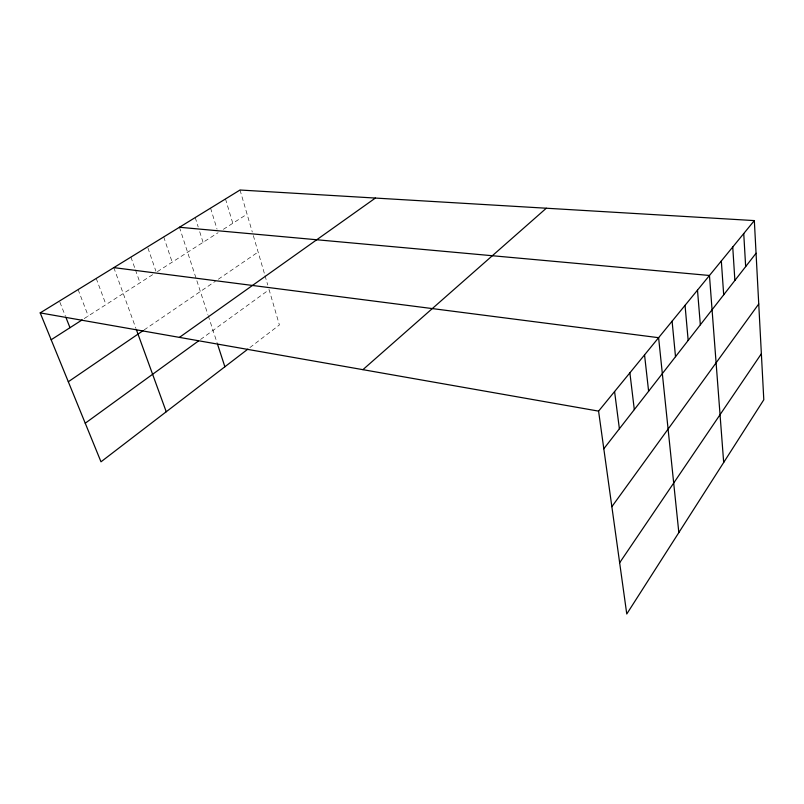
<?xml version="1.0" encoding="UTF-8"?>
<svg xmlns="http://www.w3.org/2000/svg" width="804" height="804" viewBox="0 0 804 804"><rect width="100%" height="100%" fill="white"/><g stroke="black" fill="none" stroke-linecap="round" stroke-linejoin="round"><path stroke-width="0.6" stroke-dasharray="4.02 3.01" d="M249.873 347.599L279.39 324.947L269.109 289.681L198.518 340.946M144.087 329.962L215.382 281.239M218.306 279.239L258.124 252.024M84.199 318.575L153.252 274.295M157.363 271.651L218.125 232.688M223.361 229.331L247.059 214.135M59.888 302.214L65.395 316.113M78.099 289.581L88.259 315.972M96.219 278.445L105.997 304.595M113.816 267.621L135.976 328.545M130.921 257.099L135.052 268.777M135.464 269.943L140.007 282.787M147.946 248.034L155.906 271.179M163.725 236.929L172.167 262.164M179.453 227.261L207.874 314.535M208.236 315.671L217.14 343.017M195.221 217.562L198.216 226.999M199.704 231.723L203.07 242.346M210.568 208.125L217.05 229.18M225.492 198.95L232.788 223.291M240.024 190.015L252.295 232.054M253.33 235.592L264.687 274.526M265.018 275.692L267.742 285.018"/><path stroke-width="1.21" d="M619.653 562.76L761.368 353.74M611.854 506.701L758.735 303.982M603.804 448.783L756.061 253.25M754.333 220.597L763.8 399.759L626.768 613.985L598.578 411.125L754.333 220.597L240.024 190.015L40.2 312.887L100.992 461.808L247.903 349.107M362.916 369.659L546.308 208.226M85.234 423.216L198.518 340.946M179.443 337.378L375.378 198.065M68.31 381.759L143.072 330.655M51.165 339.76L82.169 319.881M179.453 227.261L709.46 275.481L723.68 462.481M113.816 267.621L658.607 337.69L678.837 532.58M40.2 312.887L598.578 411.125M65.858 317.268L69.988 327.69M136.378 329.66L166.237 411.759M217.522 344.162L224.879 366.775M614.578 391.548L619.392 428.773M629.884 372.825L634.306 409.608M644.547 354.886L648.617 391.246M672.094 321.198L675.511 356.695M685.048 305.349L688.174 340.434M697.49 290.123L700.344 324.796M721.329 260.968L723.69 294.817M732.745 246.999L734.886 280.445M743.74 233.552L745.66 266.596"/></g></svg>
